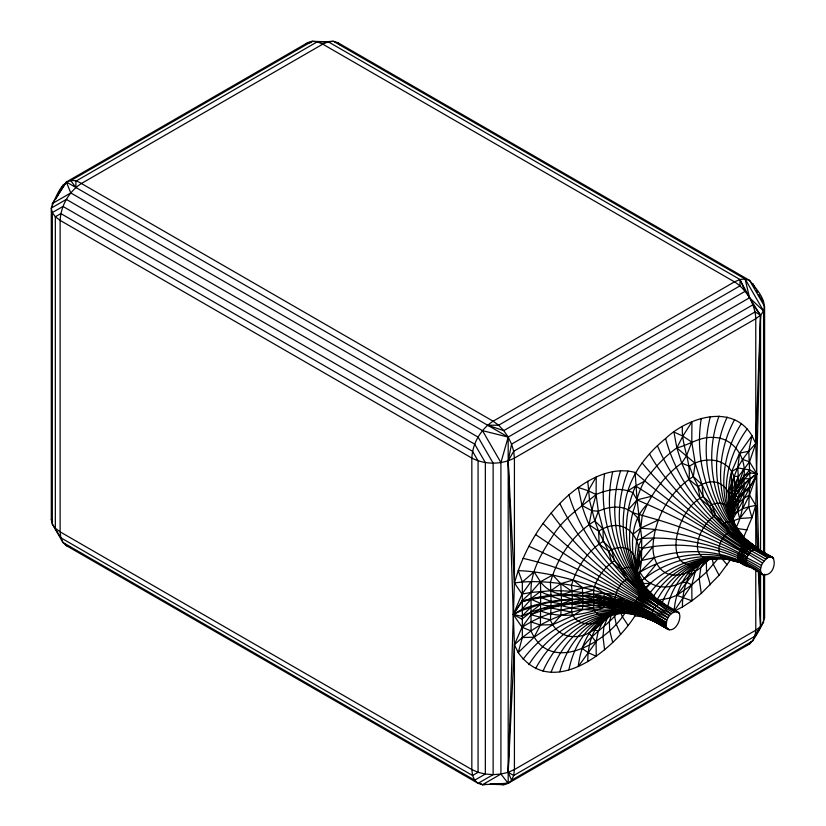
<?xml version="1.0" encoding="UTF-8"?>
<svg xmlns="http://www.w3.org/2000/svg" width="826" height="826" viewBox="0 0 826 826"><rect width="100%" height="100%" fill="white"/><g stroke="black" fill="none" stroke-linecap="round" stroke-linejoin="round"><path stroke-width="1.24" d="M490.107 784.266L503.777 784.7L508.186 783.337L508.186 437.088L503.777 430.635L498.636 425.214L493.132 421.198L81.413 183.496C64.056 172.221 56.333 195.886 51.295 208.08L51.295 519.554L52.327 524.056L62.972 542.496L66.359 545.635L478.068 783.337L482.477 784.7L508.186 783.337L749.533 644.001C756.265 636.784 761.407 627.161 764.597 617.92L764.597 574.153M640.852 581.401C674.563 552.945 726.694 546.812 762.584 574.7C778.732 577.725 777.359 542.961 762.584 563.105C718.599 535.31 674.047 507.309 635.101 472.431C610.868 465.988 586.811 479.7 568.897 494.877C545.852 515.217 528.661 541.784 518.232 570.621L522.331 582L522.331 637.527L518.232 652.612C552.687 701.109 614.957 648.978 636.319 613.759M625.179 612.685C607.977 641.43 550.405 676.184 531.046 630.93C531.056 618.096 530.973 605.262 531.046 592.428C530.044 570.972 542.651 551.582 553.854 534.174C564.561 517.52 581.277 506.854 596.093 494.526C607.523 489.384 621.286 487.051 632.964 492.761L637.063 499.885L641.75 538.428L641.492 560.513L639.19 577.198M52.327 207.45L52.327 203.588L66.359 181.999L508.186 437.088L511.573 444.14L508.186 460.846L513.297 614.461L521.846 616.299C544.189 605.572 569.238 601.152 593.935 601.968C620.12 605.737 645.571 615.184 667.935 629.34C679.178 633.604 686.406 603.806 671.115 613.79L651.631 598.726L627.956 578.355C617.208 584.426 613.935 596.517 614.689 607.926L617.301 611.529L619.861 612.706L638.797 614.792L647.119 617.92M523.075 659.293C551.644 620.543 608.039 596.238 653.129 620.698L667.935 629.34L666.097 626.727C653.603 618.385 639.654 612.262 624.9 609.309L624.9 600.533C609.578 589.692 590.621 586.057 573.13 580.038C555.165 575.268 536.879 571.282 518.232 570.621L514.422 582.908L508.186 772.31L511.573 780.198L508.186 783.337L490.19 784.08M736.245 527.225C744.288 511.428 744.319 493.535 743.916 476.251C746.745 457.511 733.323 437.501 713.427 437.46C700.097 436.407 689.163 444.904 676.835 447.909C666.902 455.012 658.219 463.716 650.63 473.257C639.923 484.108 637.424 498.852 632.778 512.729C626.469 537.334 629.051 564.654 643.836 585.82L657.3 599.676L663.959 604.157M743.431 537.623L751.97 517.665L748.748 506.803L749.956 478.75L748.748 451.275L751.97 435.674C732.796 403.129 687.965 417.202 665.611 438.482C643.95 456.251 627.089 479.586 624.28 508.227C619.593 541.753 629.825 578.396 657.052 599.975M551.138 512.998C581.752 555.919 623.589 591.034 671.115 613.79L669.411 615.597C630.568 588.246 595.773 552.005 581.969 505.481L588.215 490.737L596.227 476.953L596.093 494.526L598.344 511.242L594.803 520.927C572.625 534.505 557.436 557.726 550.384 582.454C551.128 594.916 551.272 607.43 550.384 619.892C553.719 629.226 562.527 636.423 572.625 636.547C589.506 637.693 600.678 624.394 611.581 613.739M663.02 625.643L669.411 629.794L654.688 621.513L637.022 614.379C630.909 608.359 636.299 596.971 642.958 593.078L674.79 611.663M731.382 515.951L732.796 501.671L731.175 485.275L731.568 471.739L739.673 453.123L751.97 435.674L755.769 443.562L758.743 550.859M732.218 519.265C736.565 505.502 735.883 490.644 733.87 476.519C727.943 457.625 703.7 456.086 689.452 466.277L681.708 463.118L676.835 447.909L673.964 432.07L682.865 436.097L691.785 442.086L695.213 463.365L702.028 484.614L711.898 504.779L715.636 515.238L728.759 532.243L751.567 550.952L765.764 559.15M760.56 572.552L760.56 626.614L755.047 636.154L513.7 775.5L508.186 772.31L514.422 644.724L522.022 627.223L531.025 614.781C575.433 595.918 626.015 599.098 666.097 626.727L666.809 620.099C624.91 598.148 578.954 581.38 531.046 581.618L522.001 594.101L513.297 614.461L514.422 644.724L518.232 652.612L534.081 637.228L540.431 625.034L540.689 591.323L540.431 581.772L534.081 571.819L522.331 582L514.422 582.908L508.186 460.846L513.7 451.295L755.047 311.949L760.56 315.14L760.56 551.954M732.517 519.389C729.234 510.458 730.081 500.742 732.166 491.625C731.578 472.678 743.286 456.623 755.769 443.562L760.56 315.14C770.978 303.875 756.513 289.286 749.533 280.365L337.824 42.663L333.415 41.3L324.411 41.775M65.213 183.847L62.972 185.138L55.332 199.386L66.359 181.999L307.706 42.663L312.114 41.3L328.273 41.806L739.993 279.508C745.868 292.208 755.408 304.164 755.769 318.733L755.769 443.562L749.512 461.848L738.63 476.303L731.144 503.509L731.01 514.567C735.305 493.05 720.365 472.059 697.908 486.71L688.936 479.348L681.708 463.118L686.406 456.035L691.785 442.086L691.93 421.838L682.865 436.097L676.835 447.909L695.213 463.365L693.303 476.55L703.215 496.622L715.636 515.238L724.33 522.837L745.455 544.51L767.602 557.808M672.953 612.448L641.885 593.78L620.997 569.888L608.566 551.262L598.654 531.19L589.041 524.655L591.757 510.675L596.093 494.526L588.215 490.737L578.262 487.464L581.969 505.481L591.757 510.675L598.344 511.242L603.021 528.95L603.259 541.35C587.4 551.066 576.527 567.679 571.489 585.366C572.439 594.245 572.707 603.279 571.489 612.138C576.868 628.39 598.282 625.788 608.463 615.886M755.769 547.855L755.769 505.388L760.56 315.14L752.92 304.794L511.573 444.14L513.7 451.295L514.422 458.079L514.422 582.908L522.001 594.101L531.046 592.428L550.828 590.786L560.782 583.652L573.13 580.038L582.361 587.554L583.084 603.032C603.052 608.277 623.857 609.412 643.722 614.936L643.722 608.968L635.06 603.238L615.38 594.513L604.105 593.274L583.073 595.525L550.932 595.525L540.751 596.754L521.887 600.956L513.297 614.461L522.022 627.223L531.046 630.93C569.971 604.209 626.717 597.136 666.097 626.727C642.649 609.01 612.396 599.604 583.084 603.032L582.361 609.64L573.13 615.556L552.687 624.663L534.081 637.228L522.331 637.527L514.422 644.724L514.422 769.553L513.7 775.5L511.573 780.198L752.92 640.862L755.047 636.154L755.769 630.207L755.769 569.733M522.022 627.223L531.046 621.906L540.431 625.034L552.687 624.663L560.782 615.577L561.525 600.554L560.782 583.652L552.687 575.01L540.431 581.772L531.046 592.428L521.887 600.956M540.751 611.033C561.701 618.85 583.61 614.905 604.105 607.513L604.105 593.274L594.39 586.656C576.032 585.2 558.366 603.321 540.689 591.323L531.025 598.561L521.877 601.782L513.297 614.461L521.877 619.149L540.772 604.25C582.929 594.09 629.691 599.934 665.859 624.745L643.433 613.212L625.024 606.924L634.523 609.361M559.811 671.796C567.73 641.916 591.994 613.801 624.549 612.469L622.897 612.82C613.863 614.895 597.714 620.687 593.285 608.091C595.226 601.018 592.366 593.502 594.39 586.656C598.189 576.28 604.942 566.615 614.503 560.813L611.581 549.713L603.021 528.95L594.803 520.927L589.558 500.566L587.771 481.3M742.708 459.411L749.512 461.848L756.895 473.825L749.554 494.98L755.769 505.388L751.97 517.665L739.673 518.521L737.732 511.118L739.198 489.684L737.732 467.857L739.673 453.123L748.748 451.275M729.678 494.031L732.166 491.625L734.83 483.902L738.63 476.303L733.87 476.519C727.272 494.154 727.066 515.135 738.444 530.829M682.421 426.66C681.027 444.801 691.414 461.393 688.936 479.348C702.513 505.037 721.026 528.475 745.455 544.51C742.409 546.337 740.241 549.373 738.919 552.635C734.768 560.379 742.667 565.986 749.853 566.956L742.285 562.95L723.246 558.324C713.612 551.634 721.769 536.394 729.957 531.469L753.405 549.61L769.44 557.023L738.692 537.891L737.608 538.438L722.605 523.715L713.695 516.487L709.152 506.173L700.19 498.553L697.908 486.71M681.708 463.118C666.974 473.69 655.555 488.342 647.274 504.356C628.555 522.342 630.042 553.327 638.446 575.877M731.526 517.892C727.871 500.422 739.807 485.234 743.545 468.92L749.832 470.015L756.895 473.825C748.852 489.467 740.829 505.068 732.177 520.37M731.02 514.464C730.246 496.86 744.05 483.737 756.895 473.825L749.905 472.885L743.916 476.251L739.043 482.797L735.264 489.581L732.166 491.625M731.01 514.144C730.401 496.849 743.049 482.508 756.895 473.825C752.806 488.693 737.577 494.888 731.32 508.393L730.969 515.341M587.771 661.626C587.74 644.476 592.913 625.014 608.566 615.669C589.423 624.972 580.595 646.355 578.262 666.448L596.093 641.957L598.344 630.857L603.021 621.503L603.259 619.469M675.018 610.796L682.421 606.986C682.286 588.907 688.543 567.132 706.467 559.347M730.969 515.445C731.082 503.385 740.303 493.618 749.843 487.381M704.464 560.224C695.946 568.546 685.074 576.372 672.488 574.989C658.921 573.564 652.612 558.737 652.984 546.564C654.151 518.749 669.618 491.387 693.303 476.55L702.028 484.614L703.215 496.622L711.898 504.779L729.957 531.469M730.927 514.825C731.547 503.468 741.387 495.734 744.05 484.976M635.06 612.551L652.086 619.108L666.809 628.297L653.129 620.698C648.276 614.079 656.092 602.04 663.774 603.754L677.97 611.952M604.591 473.711C597.549 522.435 617.951 577.023 660.593 603.476C619.242 574.535 605.675 517.499 620.615 470.706M637.104 569.145C646.231 541.691 626.82 513.039 598.654 531.19L599.139 544.014L608.566 551.262L611.746 562.599L620.997 569.888L626.242 579.47L650.816 599.149L658.756 604.25M701.295 418.431C692.126 472.751 718.166 535.372 771.154 556.858C718.155 534.143 700.035 467.392 719.054 416.046M635.101 472.431L637.063 499.885L647.274 504.356L642.225 515.641L640.78 528.103L636.67 540.287L634.864 557.55L637.94 573.936M645.829 587.348C670.454 563.993 706.963 549.569 740.127 562.454L748.387 566.502C742.884 560.503 749.802 548.66 757.473 548.743L772.62 557.313C718.104 535.393 704.227 466.762 727.179 417.099M762.584 574.7C759.022 571.84 760.746 566.481 762.584 563.105M644.869 481.104L635.648 485.946C617.672 526.007 624.879 580.967 664.909 604.797M730.865 514.629L731.113 512.512L734.882 506.462L739.022 497.066L743.927 491.728L749.956 479.772M761.458 565.449C728.718 547.39 692.487 534.804 655.286 529.528L641.75 538.428L638.364 546.802L636.206 564.179M612.747 471.625C601.555 519.616 618.56 575.619 660.593 603.476M615.009 613.821L614.616 616.237L616.144 623.94L620.615 634.306M616.754 613.697C606.439 626.562 591.261 634.399 581.969 648.265L588.215 652.705L596.227 656.216L596.093 641.957L589.041 633.046L598.654 624.301L599.139 621.555L611.746 614.368C587.699 622.35 573.605 646.077 568.897 669.855M674.181 610.104C675.978 589.279 686.468 567.4 706.911 559.398M710.381 416.5C698.011 464.036 713.21 520.938 755.542 548.753L741.779 537.23L738.692 537.891M637.042 569.083L642.112 548.402L653.583 538.015C691.104 538.242 728.738 548.113 760.746 567.844M731.268 514.65L732.228 510.953L731.113 514.505M667.78 606.294C672.405 584.663 688.027 564.055 710.319 558.965M508.186 783.337L500.917 774.055L500.917 462.581L508.186 437.088L749.533 297.752L763.565 310.948L763.565 552.914M731.155 512.11L732.6 507.154L734.882 506.462L743.596 498.429L749.554 494.98L742.708 508.723L733.87 513.958L731.175 517.2M628.09 470.975C606.934 523.343 624.012 590.146 679.106 612.995M662.008 603.352C670.371 580.595 690.928 559.594 716.245 558.779M731.588 516.002L734.882 506.462M638.694 575.588L640.005 572.129L654.357 557.633C689.813 546.606 730.06 550.364 760.746 572.077M749.832 470.015L743.916 476.251L729.41 502.662C729.895 511.046 732.012 519.296 735.873 526.771C728.274 509.704 726.436 489.766 731.568 471.739L737.732 467.857L743.545 468.92M637.187 571.282L641.492 560.513L652.984 546.564C690.175 541.804 729.172 548.991 760.509 570.105M733.87 513.958L738.692 502.27L743.896 492.461L749.822 488.207M734.634 419.639C711.888 460.774 714.851 521.598 757.473 548.743M551.138 672.24C562.124 642.174 587.813 614.812 621.328 612.902L625.313 613.098M731.237 504.944L732.796 501.671M741.314 423.624C719.642 457.666 715.233 506.865 744.309 538.087L759.032 549.558L773.745 558.355L765.774 554.153M652.984 546.564L642.112 548.402L638.973 554.473L636.454 567.369L636.908 569.713M707.944 559.15C703.958 566.45 696.153 570.88 689.452 575.485C684.63 581.37 678.229 585.211 670.681 586.284C658.652 589.083 645.509 583.352 640.005 572.129L638.116 573.709M543.012 671.187C558.665 635.277 597.146 605.117 637.878 614.668L654.688 621.513L637.022 614.379C595.34 604.787 554.649 632.912 535.558 668.647M731.175 485.275L728.036 490.613L729.265 508.785L735.192 525.346L738.423 530.674M747.127 428.993C727.51 455.921 718.63 493.267 734.314 524.128L735.192 525.346M705.435 559.987L700.882 567.266L699.261 578.943L701.295 593.409L691.93 600.822L682.421 606.986M637.971 575.34L640.005 572.129C671.837 553.234 712.425 547.927 746.549 563.89L737.917 557.602M749.533 644.001L750.917 641.823L749.533 644.001L746.229 645.023M754.355 636.392L755.738 634.213M757.112 632.045L760.56 626.614L759.239 571.406M656.784 600.481C667.398 580.461 685.57 564.086 708.078 559.202L709.885 558.995M754.448 636.443L755.852 634.285M757.256 632.127L763.565 622.412L763.565 574.793M701.295 593.409L719.054 575.299L730.566 559.791M674.646 610.321L691.785 584.86L706.509 572.129L717.742 558.944M764.597 553.565L764.597 306.446L749.533 280.365L745.124 279.002L333.415 41.3L328.273 41.806L322.76 44.15L81.413 183.496C69.033 191.456 60.825 205.674 60.122 220.377L60.122 531.851L60.845 537.798L62.972 542.496L474.682 780.198L478.068 783.337L493.132 774.643L500.917 774.055L508.186 772.31L514.422 769.553L755.769 630.207L760.56 626.614L758.371 571.158M763.565 310.948L745.124 279.002L739.993 279.508L734.479 281.852L493.132 421.198C480.742 429.159 472.534 443.366 471.832 458.079L471.832 769.553L472.555 775.5L474.682 780.198L485.337 774.055L493.132 774.643L493.132 463.169L478.068 437.088L66.359 199.386L51.295 208.08L52.327 212.581L52.327 524.056L60.845 537.798L472.555 775.5L478.068 772.31L485.337 774.055L485.337 462.581L474.682 444.14L62.972 206.438L52.327 212.581L55.332 216.773L60.122 220.377L471.832 458.079C484.924 464.821 501.33 464.821 514.422 458.079L755.769 318.733L760.56 315.14C752.496 303.689 746.91 289.451 734.479 281.852L322.76 44.15L317.256 41.806L312.114 41.3L70.768 180.646L75.899 187.512L75.899 181.152L317.256 41.806L328.273 41.806L324.422 41.971M637.93 565.593L641.492 560.513L654.357 557.633M652.891 597.136C667.986 573.182 695.347 556.094 724.237 558.531L725.3 558.572L708.078 559.202C686.385 554.514 702.389 522.197 715.636 515.238M528.877 664.662C553.657 624.508 608.297 596.919 653.129 620.698L637.022 614.379M757.504 549.228L755.769 505.388L748.748 506.803L739.673 518.521L732.724 520.979M739.125 485.068L749.905 472.885M650.32 592.407C667.398 570.374 695.058 556.053 723.246 558.324L741.562 562.929L749.853 566.956L740.881 562.785M644.435 578.561L656.68 563.714M598.344 511.242C607.616 507.071 618.788 505.182 628.256 509.807L637.063 499.885L651.786 496.219L748.387 554.907C714.655 538.18 681.873 519.399 647.274 504.356M709.379 558.768L706.385 562.083L706.509 572.129L710.381 584.86M583.125 599.521C569.393 603.517 555.103 608.834 540.772 604.25L521.825 610.455L513.297 614.461L521.825 609.423L531.025 599.304C565.242 590.394 600.791 597.084 634.626 604.632M645.312 588.959L650.506 583.476L641.864 583.517M521.846 616.299L531.015 607.048M735.429 495.579L732.724 498.212C730.194 504.469 730.68 511.366 731.609 517.902M611.86 613.986L607.337 618.199L598.654 624.301M306.012 44.232L307.706 42.663L311.557 42.456L307.706 42.663M633.346 533.999L640.78 528.103L658.384 519.988C689.152 529.383 719.198 541.464 747.262 557.261L739.652 551.004M697.908 564.819L703.215 561.03L688.936 571.902L689.452 575.485M522.331 637.527L531.046 630.93M628.059 490.809L635.648 485.946L651.786 496.219M703.215 496.622C673.097 509.756 658.446 586.377 710.556 558.944M52.327 203.588L70.768 192.933L482.477 430.635L508.186 437.088M480.247 783.409L482.477 784.7L500.917 774.055M506.008 783.409L503.777 784.7L499.926 784.318M706.416 559.667L702.028 562.155L676.835 595.34L669.958 598.003L657.857 600.357M608.566 551.262C613.615 548.392 619.696 546.451 625.468 548.092C636.753 551.778 636.464 566.171 638.477 575.608M620.997 569.888C634.585 561.153 640.542 576.641 645.158 587.482M635.318 586.119L638.859 584.746L642.876 585.19L657.3 599.676M709.152 506.173C715.956 501.31 727.53 502.043 730.36 511.067M722.605 523.715C726.085 521.557 731.32 520.7 734.314 524.128L745.517 539.461L741.232 534.804L745.155 539.43M735.357 491.553L739.198 489.684L743.989 478.822L749.956 478.75M531.046 621.906C562.496 605.52 600.409 600.275 634.595 610.672M611.529 614.327L609.557 615.225L611.746 614.368M572.284 599.697L561.504 603.951L550.983 602.071M636.67 540.287L641.75 538.428L653.583 538.015M521.825 609.423C568.474 591.932 624.487 596.083 665.859 624.745L643.413 612.902M732.796 502.27L735.274 501.444M742.708 508.723L748.748 506.803M521.877 601.782L531.025 599.304L550.942 596.104L561.525 599.944M593.285 590.208C575.041 595.835 553.699 599.284 540.431 581.772M615.37 613.739L617.786 613.326M620.202 612.902L622.618 612.479M653.986 598.127L662.307 603.3L655.379 598.292L663.774 603.754L655.958 598.52L653.221 598.21L650.816 599.149L641.885 593.78M681.708 582.733L686.406 582.216L691.785 584.86L691.93 600.822L676.835 595.34L691.785 584.86L695.213 571.747L693.303 569.661M482.477 784.7L486.328 784.318M522.331 582L531.046 581.618M718.785 558.696L725.145 558.479M719.064 558.345L725.145 558.2M624.9 609.309C603.641 610.042 582.206 611.632 561.473 605.582M550.828 590.786C591.354 589.795 631.642 601.245 666.097 622.484L635.06 603.238L624.9 600.533L614.957 599.377L604.105 593.274M615.009 603.021L604.601 602.753L593.946 600.017L572.232 603.94L593.285 608.091M647.088 617.497L635.101 615.866L632.458 613.202M735.429 496.281L739.053 496.436M604.591 603.486L625.014 605.499M655.286 529.528L640.78 528.103L637.538 517.778L632.778 512.729L628.256 509.807M665.859 624.745C639.365 604.043 605.252 596.517 572.232 595.34L583.125 599.098M627.729 613.367L632.551 613.914M634.957 614.193L638.581 614.596M630.806 613.253L633.305 613.573M741.779 537.23L744.309 538.087L759.032 549.558L746.487 540.183M737.071 528.495L747.127 529.941M666.097 622.484C640.398 608.555 612.634 597.25 583.084 595.876L593.946 599.666M571.489 612.138L550.942 607.957L540.762 608.824L531.025 614.781L550.384 619.892M594.803 630.124L598.344 630.857M632.778 512.729L658.384 519.988M634.502 608.586L614.998 604.838L625.024 608.101M593.915 602.877L614.689 607.926M523.075 558.355C574.307 570.043 621.1 594.772 667.935 617.745L669.411 615.597C622.391 592.831 578.84 563.662 535.558 534.577M726.508 558.882L741.067 562.64M731.165 559.708L738.289 561.597M651.621 615.515L634.544 607.378L614.998 601.101L625.014 605.313M634.595 606.305L643.722 608.968L651.755 614.812M69.663 546.657L66.359 545.635L65.099 543.467M561.473 595.412L572.284 599.191M593.915 597.022L604.611 600.905M650.682 619.263L655.441 621.049M604.591 598.778L615.009 602.794M540.751 597.404L550.983 601.369M593.78 594.338L604.591 598.54M639.789 614.74L643.155 616.093M652.137 619.696L655.503 621.049M649.577 453.98C660.428 473.711 675.668 490.53 691.486 506.379C710.112 522.744 728.295 541.433 751.567 550.952C711.764 524.479 678.094 485.296 665.611 438.482M604.498 596.599L614.998 600.915M635.06 603.238L653.129 610.703L666.809 620.099L667.935 617.745L638.797 596.682M531.025 599.304L540.772 603.434M740.881 548.929L749.853 552.759L764.05 560.957M638.364 546.802L642.112 548.402M643.444 611.178L625.024 602.619M528.877 546.275C571.375 565.521 613.191 586.563 653.129 610.703L637.022 599.139M739.239 561.742L747.262 565.449L764.05 575.154M625.024 603.982L634.502 608.442M634.544 609.722L651.817 618.282M643.382 612.138L651.538 616.372M753.405 549.61L744.639 545.026L737.608 538.438M643.433 611.271L651.6 615.597M738.599 560.813L747.262 565.449M751.567 550.952C710.783 526.771 675.988 489.777 657.444 445.813M658.921 601.411L663.908 604.24M643.382 612.262L651.569 617.063M643.433 613.212L651.776 618.147M654.688 608.081C614.668 583.941 576.104 556.6 543.012 523.426M738.341 554.422L746.549 559.646M560.782 583.652L572.067 591.426M656.618 598.943L663.867 604.064M738.021 556.012L746.312 561.907M742.285 547.142L749.853 552.759C709.71 528.661 671.889 499.245 642.101 462.89M743.545 537.633L759.032 549.558M747.458 541.02L756.193 548.03M337.824 42.663L340.364 45.017M614.503 560.813L622.938 568.887L642.958 593.078M743.472 537.933L745.124 539.543M603.259 541.35L611.581 549.713L627.956 578.355M721.521 558.108L727.179 564.86M744.969 538.697L745.517 539.461M760.56 297.752L763.565 301.944M628.09 625.406L622.298 616.609L620.502 612.407M756.275 290.329L757.494 292.445M758.722 294.562L759.941 296.689M482.477 430.635L500.917 462.581M51.295 519.554L52.554 521.733M640.439 579.976L644.497 587.276M644.848 586.894L645.767 588.618M719.054 575.299L713.427 564.499L712.146 558.634M559.811 503.426C580.606 546.234 615.897 581.71 656.629 605.861C617.001 579.294 582.919 541.144 568.897 494.877M733.911 523.095L736.069 527.752M752.92 283.504L755.047 288.202M733.818 523.023L735.161 526.296M66.359 181.999L70.768 192.933M689.452 466.277L693.303 476.55M594.803 520.927L598.654 531.19M731.289 514.619L733.364 521.929M612.747 642.473L609.681 630.651L609.361 621.689L611.55 614.41L607.337 618.199L603.92 626.583L602.97 636.681L604.591 649.804M745.124 279.002L749.533 297.752M731.423 515.548L731.712 517.417L730.38 507.071L731.712 517.417M730.938 511.707L731.66 517.272L730.68 499.379M60.845 213.593L55.332 216.773L55.332 528.248L60.122 531.851L471.832 769.553L478.068 772.31L478.068 460.846L472.555 451.295L60.845 213.593M739.993 285.868L498.636 425.214L487.619 425.214L503.777 430.635L745.124 291.299L739.993 279.508L739.993 285.868"/></g></svg>
